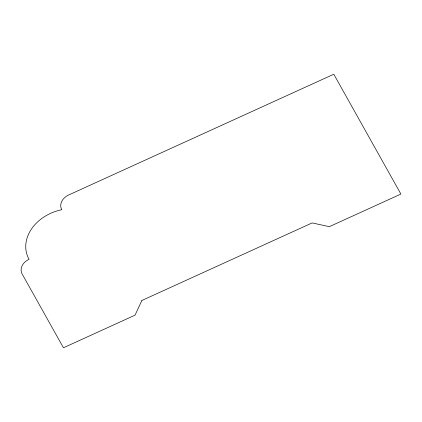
<?xml version="1.0" encoding="UTF-8"?>
<svg xmlns="http://www.w3.org/2000/svg" width="422" height="422" viewBox="0 0 422 422"><rect width="100%" height="100%" fill="white"/><g stroke="black" fill="none" stroke-linecap="round" stroke-linejoin="round"><path stroke-width="0.63" d="M141.903 300.469L135.014 315.176L63.453 347.77L22.16 274.026A13.319 10.466 -16.6 0 1 29.049 259.319A41.625 32.71 -16.6 0 1 61.77 209.708A13.319 10.466 -16.6 0 1 68.659 194.996L333.797 74.23L400.9 194.067L329.339 226.661L312.127 222.932L141.903 300.469"/></g></svg>
